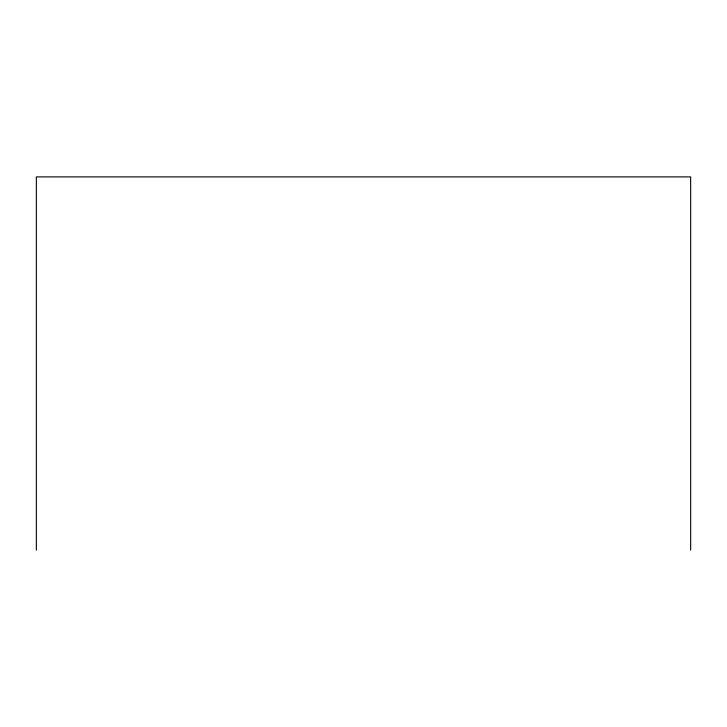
<?xml version="1.0" encoding="UTF-8"?>
<svg xmlns="http://www.w3.org/2000/svg" width="727" height="727" viewBox="0 0 727 727"><rect width="100%" height="100%" fill="white"/><g stroke="black" fill="none" stroke-linecap="round" stroke-linejoin="round"><path stroke-width="1.09" d="M690.65 550.103L690.65 176.897L36.35 176.897L36.35 550.103"/></g></svg>
